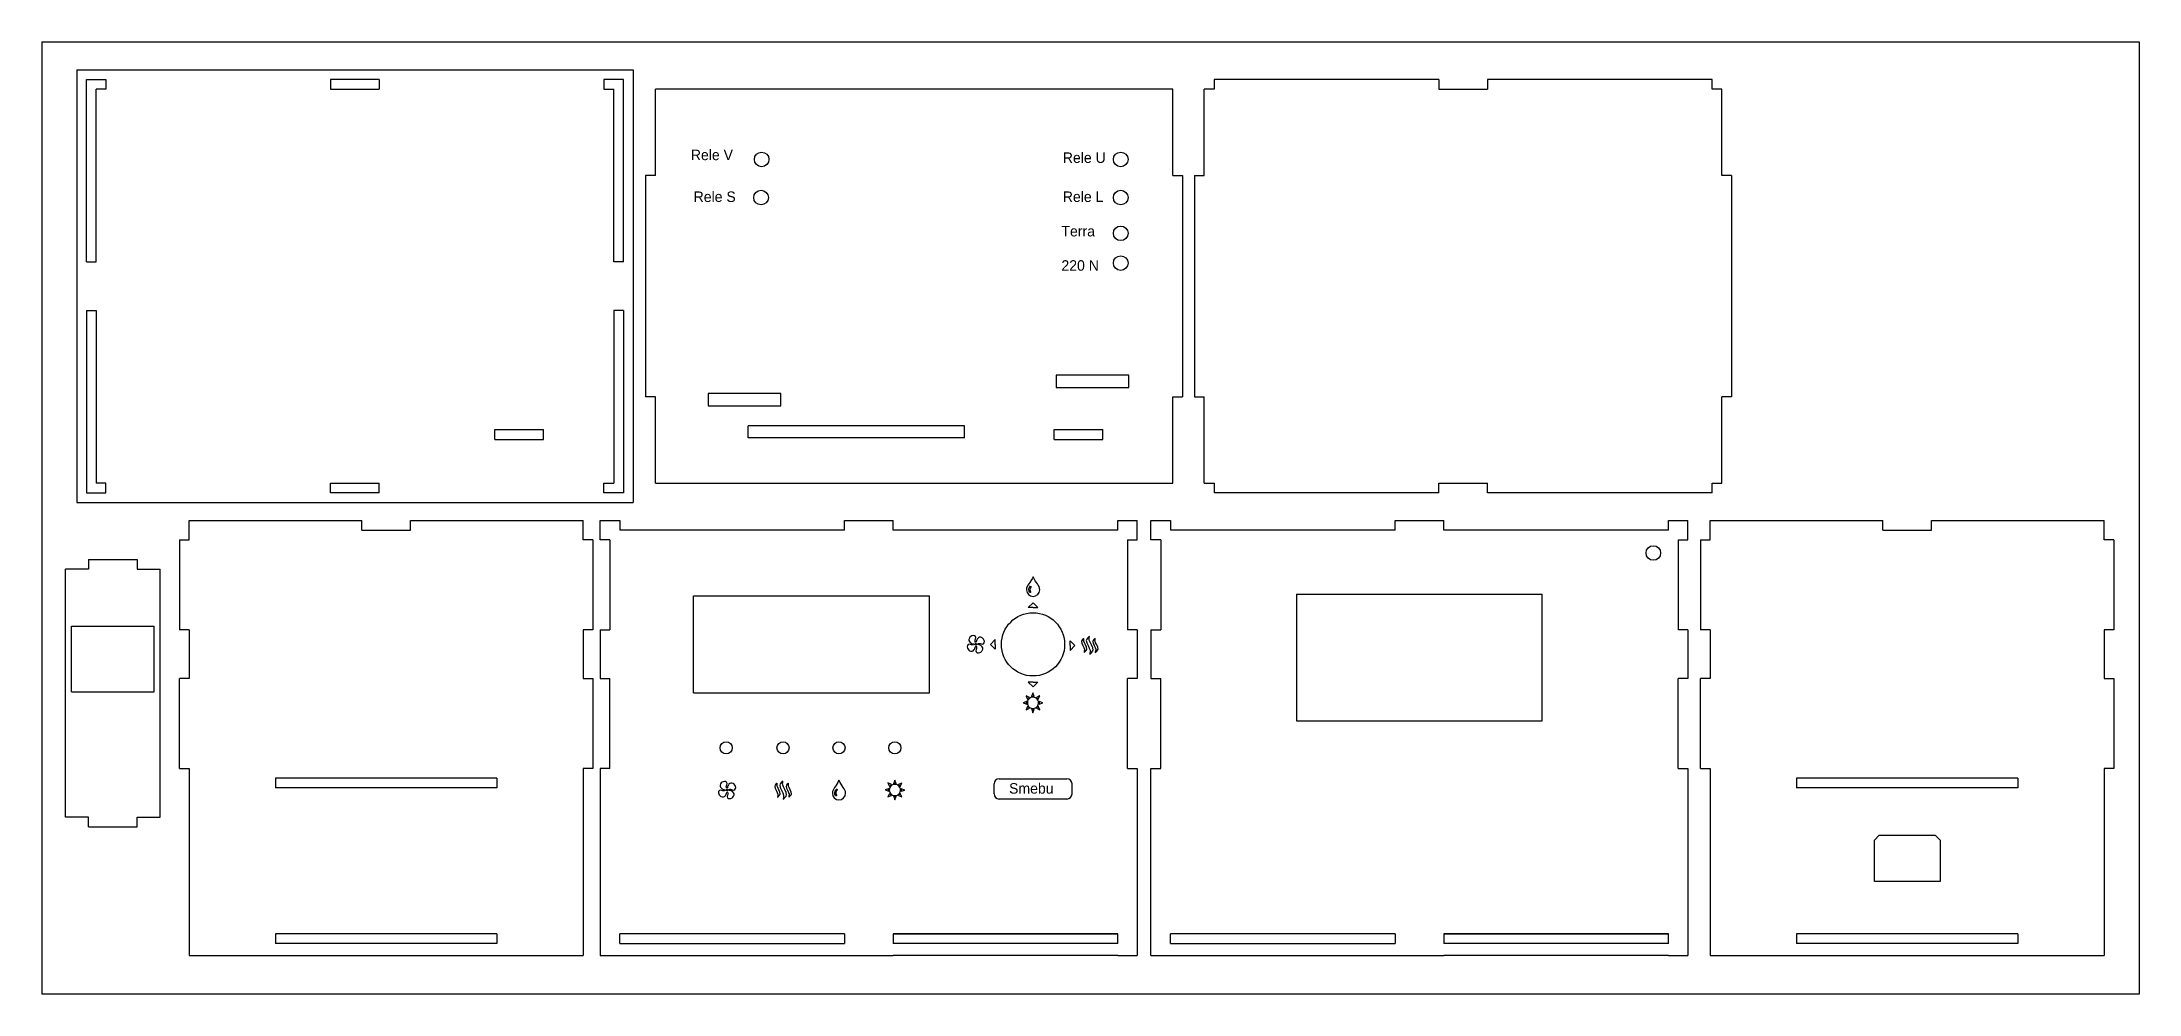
# Model space of a CAD drawing. Header units: millimetres. Extents: x 1681 to 2543, y 2538 to 2930.
import ezdxf

# ---------------------------------------------------------------- set-up
doc = ezdxf.new("R2010")
doc.units = ezdxf.units.MM
doc.styles.get("Standard").update_dxf_attribs({"font": 'Organo.ttf'})

# ---------------------------------------------------------------- blocks, each defined once
blk = doc.blocks.new('ventola')
at = {"color": 1}
for points in [[(11.967454, 8.247353), (11.967454, 8.247353)], [(15.591469, 10.57992), (15.591469, 10.57992)]]:
    blk.add_lwpolyline(points, dxfattribs=at)
for points in [[(3.484983, 9.122807), (0.385901, 10.844362), (-2.526915, 8.225622), (-2.102453, 5.326635)], [(-2.102453, 5.326635), (-1.726533, 2.757284), (-0.140162, 0.141931), (1.875752, -0.908782)], [(1.379605, 19.771051), (-0.191244, 16.757764), (0.682798, 14.47628), (2.599369, 12.71098)], [(7.615305, 23.749255), (5.045954, 23.372771), (2.430601, 21.786964), (1.379605, 19.771051)], [(1.875752, -0.908782), (4.889038, -2.479913), (7.170523, -1.605589), (8.935823, 0.310982)], [(2.599369, 12.71098), (3.854976, 11.554433), (6.070985, 10.344547), (8.176645, 10.250849)], [(8.343721, 8.778778), (7.205518, 8.369838), (5.307009, 8.110193), (3.484983, 9.122807)], [(11.410912, 18.161538), (13.132467, 21.26062), (10.514009, 24.173435), (7.615305, 23.749255)], [(8.176645, 10.250849), (9.168656, 10.206822), (9.116445, 9.055355), (8.343721, 8.778778)], [(8.935823, 0.310982), (10.092369, 1.566307), (11.301974, 3.782033), (11.395389, 5.887975)], [(11.066883, 13.303082), (10.658225, 14.44072), (10.398863, 16.339229), (11.410912, 18.161538)], [(10.536023, 9.678784), (10.536023, 10.469289), (11.176949, 11.110215), (11.967454, 11.110215)], [(11.967454, 8.247353), (11.176949, 8.247353), (10.536023, 8.88828), (10.536023, 9.678784)], [(12.523714, 1.196595), (10.802158, -1.90164), (13.420616, -4.814456), (16.319603, -4.389993)], [(12.539518, 13.469875), (12.495209, 12.478147), (11.343743, 12.530358), (11.066883, 13.303082)], [(11.395389, 5.887975), (11.439698, 6.880269), (12.590883, 6.827493), (12.868025, 6.05618)], [(11.967454, 11.110215), (12.758241, 11.110215), (13.398885, 10.469289), (13.398885, 9.678784)], [(13.398885, 9.678784), (13.398885, 8.88828), (12.758241, 8.247353), (11.967454, 8.247353)], [(12.868025, 6.05618), (13.276401, 4.917695), (13.536045, 3.019469), (12.523714, 1.196595)], [(14.998803, 19.047151), (13.842538, 17.791262), (12.633216, 15.576382), (12.539518, 13.469875)], [(15.758545, 9.107002), (14.766534, 9.151311), (14.819027, 10.302495), (15.591469, 10.57992)], [(22.059721, 20.267197), (19.046152, 21.837764), (16.764667, 20.963722), (14.998803, 19.047151)], [(15.591469, 10.57992), (16.729107, 10.988295), (18.627334, 11.247658), (20.450207, 10.235044)], [(21.335538, 6.648), (20.080214, 7.8037), (17.863923, 9.013869), (15.758545, 9.107002)], [(20.450207, 10.235044), (23.548725, 8.514335), (26.461258, 11.132511), (26.037361, 14.031498)], [(22.555021, -0.412918), (24.126716, 2.600933), (23.252109, 4.881571), (21.335538, 6.648)], [(26.037361, 14.031498), (25.661441, 16.600567), (24.074787, 19.216202), (22.059721, 20.267197)], [(16.319603, -4.389993), (18.888954, -4.014073), (21.504307, -2.428831), (22.555021, -0.412918)]]:
    blk.add_open_spline(points, degree=3, dxfattribs=at)
blk = doc.blocks.new('serpentina')
at = {"color": 1}
for points in [[(8.202224, 5.942614), (8.202224, 5.942614)], [(13.646573, 7.833503), (13.646573, 7.833503)], [(19.266182, 5.942614), (19.266182, 5.942614)]]:
    blk.add_lwpolyline(points, dxfattribs=at)
for points in [[(5.848773, 2.872883), (5.846516, 1.044929), (8.393571, -3.098375), (8.823113, -4.699422)], [(8.202224, 5.942614), (8.030916, 6.028691), (5.848773, 4.211745), (5.848773, 2.872883)], [(8.184162, 3.196874), (7.915204, 4.642134), (8.394136, 5.910158), (8.202224, 5.942614)], [(11.190111, -4.497351), (11.309209, -2.850302), (8.41502, 1.954814), (8.184162, 3.196874)], [(10.645422, 3.91908), (10.642318, 1.588489), (13.890978, -3.694993), (14.438489, -5.736589)], [(13.646573, 7.833503), (13.428133, 7.943287), (10.645422, 5.626525), (10.645422, 3.91908)], [(13.623149, 4.332254), (13.280531, 6.175729), (13.890978, 7.792298), (13.646573, 7.833503)], [(17.456573, -5.47892), (17.608973, -3.378904), (13.917507, 2.748423), (13.623149, 4.332254)], [(16.913013, 2.872883), (16.910191, 1.044929), (19.457529, -3.098375), (19.887353, -4.699422)], [(19.266182, 5.942614), (19.095156, 6.028691), (16.913013, 4.211745), (16.913013, 2.872883)], [(19.24812, 3.196874), (18.979162, 4.642134), (19.458093, 5.910158), (19.266182, 5.942614)], [(22.253787, -4.497351), (22.373449, -2.850302), (19.478696, 1.954814), (19.24812, 3.196874)], [(8.823113, -4.699422), (9.192542, -6.073562), (8.197144, -7.722586), (8.470336, -7.797375)], [(8.470336, -7.797375), (8.720949, -7.958806), (11.09726, -5.532824), (11.190111, -4.497351)], [(14.438489, -5.736589), (14.908671, -7.489189), (13.640364, -9.591744), (13.98778, -9.686571)], [(13.98778, -9.686571), (14.308102, -9.892593), (17.337758, -6.799437), (17.456573, -5.47892)], [(19.887353, -4.699422), (20.256218, -6.073562), (19.261384, -7.722586), (19.534011, -7.797375)], [(19.534011, -7.797375), (19.784907, -7.958806), (22.1615, -5.532824), (22.253787, -4.497351)]]:
    blk.add_open_spline(points, degree=3, dxfattribs=at)
blk = doc.blocks.new('luci')
at = {"color": 1}
for points in [[(5.036538, 15.57782), (5.09778, 15.96136), (4.735971, 15.831538), (0, 14.131149), (5.096369, 12.302349), (5.036538, 12.684478), (5.036538, 12.684478)], [(6.63702, 8.763847), (6.411807, 9.078242), (6.247553, 8.727722), (4.102382, 4.146973), (8.983416, 6.480387), (8.670431, 6.708704)], [(8.670713, 21.514929), (8.981158, 21.7424), (4.102664, 24.09952), (4.375009, 23.515038), (6.410396, 19.142569), (6.410396, 19.142569)], [(4.994769, 14.945924), (5.032022, 15.357687), (5.010009, 15.348656)], [(5.009444, 12.913642), (5.030893, 12.906587), (4.994769, 13.315527)], [(6.410396, 19.142569), (6.63702, 19.459787)], [(6.788291, 19.653956), (6.795911, 19.636176), (7.058378, 19.950289)], [(7.058378, 8.272216), (6.797322, 8.585764), (6.789138, 8.568267)], [(8.476544, 6.86308), (8.494042, 6.871264), (8.184727, 7.134013)], [(8.202507, 21.108529), (8.516902, 21.373818), (8.501944, 21.381156)], [(8.476544, 6.86308), (8.476544, 6.86308)], [(15.392118, 23.132627), (15.770013, 23.07082), (13.960122, 28.222222), (13.745916, 27.611776), (12.149667, 23.071102), (12.528973, 23.132909)], [(12.528973, 5.090724), (12.151078, 5.15112), (12.278642, 4.787053), (13.958993, 0), (15.769449, 5.151967), (15.391553, 5.090724)], [(13.152967, 5.047827), (12.747131, 5.085362), (12.755316, 5.062502)], [(12.756444, 23.160284), (12.748824, 23.137424), (13.153531, 23.17496)], [(12.756444, 23.160284), (12.756444, 23.160284)], [(15.164929, 5.062502), (15.172831, 5.085362), (14.766996, 5.047827)], [(14.76756, 23.17496), (15.171984, 23.137424), (15.164082, 23.160284)], [(15.164929, 5.062502), (15.164929, 5.062502)], [(21.283224, 19.459222), (21.507591, 19.143698), (23.841569, 24.101778), (23.261038, 23.820967), (18.939651, 21.740424), (19.250096, 21.514364)], [(19.268158, 6.727613), (18.959689, 6.501271), (23.844673, 4.139353), (21.507591, 9.076831), (21.283224, 8.764411), (21.283224, 8.764411)], [(19.426202, 21.373818), (19.424227, 21.373818), (19.498451, 21.310882)], [(19.426202, 21.373818), (19.426202, 21.373818)], [(20.382089, 9.364698), (20.382089, 9.364698)], [(21.15058, 8.593667), (21.144089, 8.608624), (20.88134, 8.290842)], [(21.047287, 19.749629), (21.142396, 19.633636), (21.144089, 19.637022)], [(22.822464, 12.282593), (27.920809, 14.113087), (22.822464, 15.940476), (22.883989, 15.558347)], [(22.883989, 12.664158), (22.822464, 12.282593), (22.822464, 12.282593)], [(22.911082, 15.329182), (22.889069, 15.338213), (22.92604, 14.926451)], [(22.92604, 13.296053), (22.889069, 12.885138), (22.911082, 12.893322)]]:
    blk.add_lwpolyline(points, dxfattribs=at)
for points in [[(4.95808, 14.111111), (4.95808, 14.392769), (4.97078, 14.67104), (4.994769, 14.945924)], [(4.994769, 13.315527), (4.971909, 13.580251), (4.95808, 13.84554), (4.95808, 14.111111)], [(5.036538, 12.684478), (5.024684, 12.759831), (5.019604, 12.837442), (5.009444, 12.913642)], [(5.010009, 15.348656), (5.019887, 15.425702), (5.024684, 15.502467), (5.036538, 15.57782)], [(7.551138, 18.876151), (6.510584, 17.445284), (6.009922, 15.777633), (6.009922, 14.127198)], [(6.009922, 14.127198), (6.009922, 11.65352), (7.136271, 9.209476), (9.262533, 7.634676)], [(6.63702, 19.459787), (6.684433, 19.525544), (6.73862, 19.58848), (6.788291, 19.653956)], [(6.789138, 8.568267), (6.739467, 8.634307), (6.684998, 8.696678), (6.63702, 8.763847)], [(7.058378, 19.950289), (7.402124, 20.363462), (7.793849, 20.763936), (8.202507, 21.108529)], [(8.184727, 7.134013), (7.780867, 7.475784), (7.396762, 7.864404), (7.058378, 8.272216)], [(13.971976, 22.16404), (11.524544, 22.16404), (9.10844, 21.025556), (7.551138, 18.876151)], [(8.670431, 6.708704), (8.603827, 6.756682), (8.541456, 6.81228), (8.476544, 6.86308)], [(8.501944, 21.381156), (8.558953, 21.423771), (8.612858, 21.472596), (8.670713, 21.514929)], [(9.262533, 7.634676), (10.677878, 6.585938), (12.327184, 6.077373), (13.958993, 6.077373)], [(12.528973, 23.132909), (12.604044, 23.145044), (12.681091, 23.149842), (12.756444, 23.160284)], [(12.755316, 5.062502), (12.679962, 5.073509), (12.603198, 5.078871), (12.528973, 5.090724)], [(13.95984, 5.010573), (13.688907, 5.010573), (13.420513, 5.024684), (13.152967, 5.047827)], [(13.153531, 23.17496), (13.421078, 23.198102), (13.689471, 23.211931), (13.960404, 23.211931)], [(13.958993, 6.077373), (16.406424, 6.077091), (18.82394, 7.216422), (20.382089, 9.364698)], [(14.766996, 5.047827), (14.499449, 5.024684), (14.231056, 5.010573), (13.95984, 5.010573)], [(13.960404, 23.211931), (14.231338, 23.211931), (14.500013, 23.198102), (14.76756, 23.17496)], [(18.670129, 20.606173), (17.251116, 21.657733), (15.604067, 22.16404), (13.971976, 22.16404)], [(15.164082, 23.160284), (15.24, 23.149842), (15.317047, 23.145044), (15.392118, 23.132627)], [(15.391553, 5.090724), (15.317047, 5.078871), (15.240564, 5.073791), (15.164929, 5.062502)], [(21.921611, 14.113369), (21.921611, 16.587893), (20.794698, 19.030527), (18.670129, 20.606173)], [(19.250096, 21.514364), (19.310773, 21.47062), (19.367218, 21.420384), (19.426202, 21.373818)], [(19.444829, 6.868724), (19.384998, 6.823004), (19.328836, 6.772769), (19.268158, 6.727613)], [(19.953111, 7.319433), (19.784624, 7.168162), (19.623476, 7.007013), (19.444829, 6.868724)], [(19.498451, 21.310882), (19.650851, 21.190656), (19.789422, 21.055189), (19.933356, 20.925367)], [(19.933356, 20.925367), (20.197516, 20.688864), (20.447847, 20.435711), (20.68322, 20.17014)], [(20.88134, 8.290842), (20.599118, 7.948789), (20.281336, 7.619436), (19.953111, 7.319433)], [(20.382089, 9.364698), (21.419256, 10.799233), (21.921611, 12.464344), (21.921611, 14.113369)], [(20.68322, 20.17014), (20.806551, 20.031287), (20.932987, 19.896102), (21.047287, 19.749629)], [(21.144089, 19.637022), (21.189809, 19.577473), (21.239198, 19.520747), (21.283224, 19.459222)], [(21.283224, 8.764411), (21.241738, 8.705144), (21.194042, 8.651522), (21.15058, 8.593667)], [(22.883989, 15.558347), (22.895278, 15.482993), (22.901204, 15.405382), (22.911082, 15.329182)], [(22.911082, 12.893322), (22.901204, 12.81684), (22.895278, 12.739511), (22.883989, 12.664158)], [(22.92604, 14.926451), (22.948618, 14.656647), (22.962729, 14.384867), (22.962729, 14.110829)], [(22.962729, 14.110829), (22.962729, 13.837638), (22.948618, 13.565576), (22.92604, 13.296053)]]:
    blk.add_open_spline(points, degree=3, dxfattribs=at)

msp = doc.modelspace()

# ---------------------------------------------------------------- linework, layer by layer
for p, q in [((1680.75, 2930.06), (2543.07, 2930.06)), ((1680.75, 2930.06), (1680.75, 2538.44)), ((2543.07, 2930.06), (2543.07, 2538.44)), ((1695.05, 2918.59), (1695.05, 2740.59)), ((1695.05, 2918.59), (1923.85, 2918.59)), ((1923.85, 2918.59), (1923.85, 2740.59)), ((1699.05, 2839.59), (1699.05, 2914.59)), ((1699.05, 2914.59), (1707.05, 2914.59)), ((1703.05, 2839.59), (1703.05, 2910.59)), ((1707.05, 2910.59), (1703.05, 2910.59)), ((1707.05, 2914.59), (1707.05, 2910.59)), ((1799.45, 2914.59), (1799.45, 2910.59)), ((1799.45, 2914.59), (1799.45, 2910.59)), ((1819.45, 2914.59), (1799.45, 2914.59)), ((1799.45, 2910.59), (1819.45, 2910.59)), ((1799.45, 2910.59), (1819.45, 2910.59)), ((1819.45, 2914.59), (1819.45, 2910.59)), ((1819.45, 2914.59), (1819.45, 2910.59)), ((1819.45, 2914.59), (1819.45, 2914.59)), ((1911.85, 2914.59), (1911.85, 2910.59)), ((1919.85, 2914.59), (1911.85, 2914.59)), ((1911.85, 2910.59), (1915.85, 2910.59)), ((1915.85, 2839.59), (1915.85, 2910.59)), ((1919.85, 2839.59), (1919.85, 2914.59)), ((2145.78, 2910.59), (1932.98, 2910.59)), ((1932.98, 2875.09), (1932.98, 2910.59)), ((2145.78, 2875.09), (2145.78, 2910.59)), ((2162.7, 2910.59), (2158.7, 2910.59)), ((2158.7, 2875.09), (2158.7, 2910.59)), ((2255.1, 2914.59), (2162.7, 2914.59)), ((2162.7, 2914.59), (2162.7, 2910.59)), ((2255.1, 2914.59), (2255.1, 2910.59)), ((2255.1, 2910.59), (2275.1, 2910.59)), ((2367.5, 2914.59), (2275.1, 2914.59)), ((2275.1, 2914.59), (2275.1, 2910.59)), ((2367.5, 2910.59), (2367.5, 2914.59)), ((2367.5, 2910.59), (2367.5, 2914.59)), ((2371.5, 2910.59), (2367.5, 2910.59)), ((2371.5, 2910.59), (2367.5, 2910.59)), ((2371.5, 2875.09), (2371.5, 2910.59)), ((1928.98, 2875.09), (1928.98, 2784.09)), ((1932.98, 2875.09), (1928.98, 2875.09)), ((2145.78, 2875.09), (2149.78, 2875.09)), ((2149.78, 2875.09), (2149.78, 2784.09)), ((2154.7, 2875.09), (2158.7, 2875.09)), ((2154.7, 2875.09), (2154.7, 2784.09)), ((2375.5, 2875.09), (2371.5, 2875.09)), ((2375.5, 2875.09), (2375.5, 2784.09)), ((1699.05, 2839.59), (1703.05, 2839.59)), ((1919.85, 2839.59), (1915.85, 2839.59)), ((1699.05, 2819.59), (1703.05, 2819.59)), ((1699.05, 2819.59), (1699.05, 2744.59)), ((1703.05, 2819.59), (1703.05, 2748.59)), ((1915.85, 2819.59), (1915.85, 2748.59)), ((1919.85, 2819.59), (1915.85, 2819.59)), ((1919.85, 2819.59), (1919.85, 2744.59)), ((1932.98, 2784.09), (1928.98, 2784.09)), ((1932.98, 2748.59), (1932.98, 2784.09)), ((2145.78, 2748.59), (2145.78, 2784.09)), ((2145.78, 2784.09), (2149.78, 2784.09)), ((2154.7, 2784.09), (2158.7, 2784.09)), ((2158.7, 2748.59), (2158.7, 2784.09)), ((2375.5, 2784.09), (2371.5, 2784.09)), ((2371.5, 2748.59), (2371.5, 2784.09)), ((1867.03, 2766.59), (1867.03, 2770.59)), ((1867.03, 2770.59), (1887.03, 2770.59)), ((1887.03, 2766.59), (1887.03, 2770.59)), ((2096.95, 2766.59), (2096.95, 2770.59)), ((1867.03, 2766.59), (1887.03, 2766.59)), ((1699.05, 2744.59), (1707.05, 2744.59)), ((1707.05, 2748.59), (1703.05, 2748.59)), ((1707.05, 2744.59), (1707.05, 2748.59)), ((1799.45, 2748.59), (1819.45, 2748.59)), ((1799.45, 2744.59), (1799.45, 2748.59)), ((1819.45, 2744.59), (1799.45, 2744.59)), ((1819.45, 2744.59), (1819.45, 2748.59)), ((1819.45, 2744.59), (1819.45, 2744.59)), ((1911.85, 2744.59), (1911.85, 2748.59)), ((1911.85, 2748.59), (1915.85, 2748.59)), ((1919.85, 2744.59), (1911.85, 2744.59)), ((1932.98, 2748.59), (2145.78, 2748.59)), ((2158.7, 2748.59), (2162.7, 2748.59)), ((2162.7, 2748.59), (2162.7, 2744.59)), ((2255.1, 2744.59), (2162.7, 2744.59)), ((2255.1, 2744.59), (2255.1, 2748.59)), ((2255.1, 2748.59), (2275.1, 2748.59)), ((2275.1, 2744.59), (2275.1, 2748.59)), ((2367.5, 2744.59), (2275.1, 2744.59)), ((2367.5, 2744.59), (2367.5, 2748.59)), ((2367.5, 2748.59), (2371.5, 2748.59)), ((1695.05, 2740.59), (1923.85, 2740.59)), ((1737.29, 2725.24), (1737.29, 2688.24)), ((1737.29, 2725.24), (1741.29, 2725.24)), ((1741.29, 2725.24), (1741.29, 2733.24)), ((1741.29, 2733.24), (1812.29, 2733.24)), ((1812.29, 2729.24), (1812.29, 2733.24)), ((1812.29, 2729.24), (1832.29, 2729.24)), ((1832.29, 2729.24), (1832.29, 2733.24)), ((1832.29, 2733.24), (1903.29, 2733.24)), ((1903.29, 2725.24), (1903.29, 2733.24)), ((1907.29, 2725.24), (1903.29, 2725.24)), ((1907.29, 2725.24), (1907.29, 2688.24)), ((1910.31, 2725.24), (1910.31, 2733.24)), ((1910.31, 2733.24), (1918.31, 2733.24)), ((1914.31, 2725.24), (1910.31, 2725.24)), ((1914.31, 2725.24), (1914.31, 2688.24)), ((1918.31, 2733.24), (1918.31, 2729.24)), ((2010.71, 2729.24), (1918.31, 2729.24)), ((2010.71, 2729.24), (2010.71, 2733.24)), ((2010.71, 2733.24), (2030.71, 2733.24)), ((2030.71, 2729.24), (2030.71, 2733.24)), ((2123.11, 2729.24), (2030.71, 2729.24)), ((2123.11, 2729.24), (2123.11, 2733.24)), ((2123.11, 2733.24), (2131.11, 2733.24)), ((2127.11, 2725.24), (2127.11, 2688.24)), ((2127.11, 2725.24), (2131.11, 2725.24)), ((2131.11, 2725.24), (2131.11, 2733.24)), ((2136.77, 2733.24), (2144.77, 2733.24)), ((2136.77, 2725.24), (2136.77, 2733.24)), ((2140.77, 2725.24), (2136.77, 2725.24)), ((2140.77, 2725.24), (2140.77, 2688.24)), ((2144.77, 2733.24), (2144.77, 2729.24)), ((2237.17, 2729.24), (2144.77, 2729.24)), ((2237.17, 2729.24), (2237.17, 2733.24)), ((2237.17, 2733.24), (2257.17, 2733.24)), ((2257.17, 2729.24), (2257.17, 2733.24)), ((2349.57, 2729.24), (2257.17, 2729.24)), ((2349.57, 2729.24), (2349.57, 2733.24)), ((2349.57, 2733.24), (2357.57, 2733.24)), ((2353.57, 2725.24), (2353.57, 2688.24)), ((2353.57, 2725.24), (2357.57, 2725.24)), ((2357.57, 2725.24), (2357.57, 2733.24)), ((2362.74, 2725.24), (2362.74, 2688.24)), ((2362.74, 2725.24), (2366.74, 2725.24)), ((2366.74, 2725.24), (2366.74, 2733.24)), ((2366.74, 2733.24), (2437.74, 2733.24)), ((2437.74, 2729.24), (2437.74, 2733.24)), ((2437.74, 2729.24), (2457.74, 2729.24)), ((2457.74, 2729.24), (2457.74, 2733.24)), ((2457.74, 2733.24), (2528.74, 2733.24)), ((2528.74, 2725.24), (2528.74, 2733.24)), ((2532.74, 2725.24), (2528.74, 2725.24)), ((2532.74, 2725.24), (2532.74, 2688.24)), ((1699.93, 2717.18), (1699.93, 2713.18)), ((1699.93, 2717.18), (1719.93, 2717.18)), ((1719.93, 2717.18), (1719.93, 2713.18)), ((1690.43, 2611.18), (1690.43, 2713.18)), ((1699.93, 2713.18), (1690.43, 2713.18)), ((1719.93, 2713.18), (1729.43, 2713.18)), ((1729.43, 2611.18), (1729.43, 2713.18)), ((1948.71, 2702.27), (2045.71, 2702.27)), ((1948.71, 2662.27), (1948.71, 2702.27)), ((2045.71, 2662.27), (2045.71, 2702.27)), ((2196.67, 2702.89), (2297.67, 2702.89)), ((2196.67, 2702.89), (2196.67, 2650.89)), ((2297.67, 2650.89), (2297.67, 2702.89)), ((1741.29, 2688.24), (1737.29, 2688.24)), ((1741.29, 2688.24), (1741.29, 2668.24)), ((1903.29, 2688.24), (1903.29, 2668.24)), ((1907.29, 2688.24), (1903.29, 2688.24)), ((1910.31, 2688.24), (1910.31, 2668.24)), ((1910.31, 2688.24), (1914.31, 2688.24)), ((2131.11, 2688.24), (2127.11, 2688.24)), ((2131.11, 2688.24), (2131.11, 2668.24)), ((2136.77, 2688.24), (2140.77, 2688.24)), ((2136.77, 2688.24), (2136.77, 2668.24)), ((2357.57, 2688.24), (2353.57, 2688.24)), ((2357.57, 2688.24), (2357.57, 2668.24)), ((2366.74, 2688.24), (2362.74, 2688.24)), ((2366.74, 2688.24), (2366.74, 2668.24)), ((2528.74, 2688.24), (2528.74, 2668.24)), ((2532.74, 2688.24), (2528.74, 2688.24)), ((1741.29, 2668.24), (1737.29, 2668.24)), ((1737.29, 2631.24), (1737.29, 2668.24)), ((1903.29, 2668.24), (1907.29, 2668.24)), ((1907.29, 2668.24), (1907.29, 2631.24)), ((1910.31, 2668.24), (1914.31, 2668.24)), ((1914.31, 2631.24), (1914.31, 2668.24)), ((2131.11, 2668.24), (2127.11, 2668.24)), ((2127.11, 2631.24), (2127.11, 2668.24)), ((2136.77, 2668.24), (2140.77, 2668.24)), ((2140.77, 2631.24), (2140.77, 2668.24)), ((2357.57, 2668.24), (2353.57, 2668.24)), ((2353.57, 2631.24), (2353.57, 2668.24)), ((2366.74, 2668.24), (2362.74, 2668.24)), ((2362.74, 2631.24), (2362.74, 2668.24)), ((2528.74, 2668.24), (2532.74, 2668.24)), ((2532.74, 2668.24), (2532.74, 2631.24)), ((1948.71, 2662.27), (2045.71, 2662.27)), ((2196.67, 2650.89), (2297.67, 2650.89)), ((1737.29, 2631.24), (1741.29, 2631.24)), ((1741.29, 2631.24), (1741.29, 2554.24)), ((1903.29, 2631.24), (1903.29, 2554.24)), ((1907.29, 2631.24), (1903.29, 2631.24)), ((1914.31, 2631.24), (1910.31, 2631.24)), ((1910.31, 2631.24), (1910.31, 2554.24)), ((2127.11, 2631.24), (2131.11, 2631.24)), ((2131.11, 2631.24), (2131.11, 2554.24)), ((2136.77, 2554.24), (2136.77, 2631.24)), ((2136.77, 2631.24), (2140.77, 2631.24)), ((2353.57, 2631.24), (2357.57, 2631.24)), ((2357.57, 2631.24), (2357.57, 2554.24)), ((2362.74, 2631.24), (2366.74, 2631.24)), ((2366.74, 2631.24), (2366.74, 2554.24)), ((2528.74, 2631.24), (2528.74, 2554.24)), ((2532.74, 2631.24), (2528.74, 2631.24)), ((1776.79, 2627.24), (1776.79, 2623.24)), ((1867.79, 2627.24), (1776.79, 2627.24)), ((1867.79, 2623.24), (1776.79, 2623.24)), ((1867.79, 2627.24), (1867.79, 2623.24)), ((2402.24, 2627.24), (2402.24, 2623.24)), ((2493.24, 2627.24), (2402.24, 2627.24)), ((2493.24, 2623.24), (2402.24, 2623.24)), ((2493.24, 2627.24), (2493.24, 2623.24)), ((1699.93, 2611.18), (1690.43, 2611.18)), ((1699.93, 2607.18), (1699.93, 2611.18)), ((1699.93, 2607.18), (1719.93, 2607.18)), ((1719.93, 2607.18), (1719.93, 2611.18)), ((1719.93, 2611.18), (1729.43, 2611.18)), ((2434.24, 2601.74), (2436.24, 2603.74)), ((2434.24, 2584.74), (2434.24, 2601.74)), ((2436.24, 2603.74), (2459.24, 2603.74)), ((2461.24, 2601.74), (2459.24, 2603.74)), ((2461.24, 2601.74), (2461.24, 2584.74)), ((2461.24, 2584.74), (2434.24, 2584.74)), ((1776.79, 2563.24), (1776.79, 2559.24)), ((1867.79, 2563.24), (1776.79, 2563.24)), ((1867.79, 2563.24), (1867.79, 2559.24)), ((2010.71, 2563.24), (1918.31, 2563.24)), ((1918.31, 2559.24), (1918.31, 2563.24)), ((1969.43, 2563.24), (1959.38, 2563.24)), ((2010.71, 2563.24), (2010.71, 2559.24)), ((2123.11, 2563.24), (2030.71, 2563.24)), ((2030.71, 2563.24), (2123.11, 2563.24)), ((2030.71, 2563.24), (2030.71, 2559.24)), ((2123.11, 2559.24), (2123.11, 2563.24)), ((2237.17, 2563.24), (2144.77, 2563.24)), ((2144.77, 2559.24), (2144.77, 2563.24)), ((2195.9, 2563.24), (2185.85, 2563.24)), ((2237.17, 2563.24), (2237.17, 2559.24)), ((2349.57, 2563.24), (2257.17, 2563.24)), ((2257.17, 2563.24), (2349.57, 2563.24)), ((2257.17, 2563.24), (2257.17, 2559.24)), ((2349.57, 2559.24), (2349.57, 2563.24)), ((2402.24, 2563.24), (2402.24, 2559.24)), ((2493.24, 2563.24), (2402.24, 2563.24)), ((2493.24, 2563.24), (2493.24, 2559.24)), ((1741.29, 2554.24), (1903.29, 2554.24)), ((1867.79, 2559.24), (1776.79, 2559.24)), ((1910.31, 2554.24), (1918.31, 2554.24)), ((1918.31, 2559.24), (2010.71, 2559.24)), ((1918.31, 2554.24), (2010.71, 2554.24)), ((2010.71, 2554.24), (2030.71, 2554.24)), ((2123.11, 2559.24), (2030.71, 2559.24)), ((2123.11, 2554.24), (2030.71, 2554.24)), ((2123.11, 2554.24), (2131.11, 2554.24)), ((2136.77, 2554.24), (2237.17, 2554.24)), ((2144.77, 2559.24), (2237.17, 2559.24)), ((2237.17, 2554.24), (2257.17, 2554.24)), ((2349.57, 2559.24), (2257.17, 2559.24)), ((2349.57, 2554.24), (2257.17, 2554.24)), ((2349.57, 2554.24), (2357.57, 2554.24)), ((2366.74, 2554.24), (2528.74, 2554.24)), ((2493.24, 2559.24), (2402.24, 2559.24)), ((2543.07, 2538.44), (1680.75, 2538.44))]:
    msp.add_line(p, q)
at = {"color": 0}
for p, q in [((1984.63, 2785.44), (1954.63, 2785.44)), ((1954.63, 2785.44), (1954.63, 2780.44)), ((1984.63, 2780.44), (1984.63, 2785.44)), ((2127.74, 2792.97), (2097.74, 2792.97)), ((2097.74, 2792.97), (2097.74, 2787.97)), ((2097.74, 2787.97), (2127.74, 2787.97)), ((2127.74, 2787.97), (2127.74, 2792.97)), ((1954.63, 2780.44), (1984.63, 2780.44)), ((2060.15, 2772.2), (1971.15, 2772.2)), ((1971.15, 2767.2), (1971.15, 2772.2)), ((2060.15, 2767.2), (2060.15, 2772.2)), ((2096.95, 2770.59), (2116.95, 2770.59)), ((2116.95, 2766.59), (2116.95, 2770.59)), ((2060.15, 2767.2), (1971.15, 2767.2)), ((2096.95, 2766.59), (2116.95, 2766.59))]:
    msp.add_line(p, q, dxfattribs=at)
at = {"color": 1}
for p, q in [((2088.28, 2699.39), (2086.28, 2697.39)), ((2088.28, 2699.39), (2090.28, 2697.39)), ((2088.28, 2697.39), (2086.28, 2697.39)), ((2088.28, 2697.39), (2090.28, 2697.39)), ((1692.93, 2662.71), (1692.93, 2689.71)), ((1692.93, 2689.71), (1726.93, 2689.71)), ((1726.93, 2662.71), (1726.93, 2689.71)), ((2070.73, 2682.27), (2072.73, 2684.27)), ((2070.73, 2682.27), (2072.73, 2680.27)), ((2072.73, 2682.27), (2072.73, 2684.27)), ((2072.73, 2682.27), (2072.73, 2680.27)), ((2105.49, 2681.75), (2103.49, 2683.75)), ((2103.49, 2681.75), (2103.49, 2683.75)), ((2105.49, 2681.75), (2103.49, 2679.75)), ((2103.49, 2681.75), (2103.49, 2679.75)), ((2088.28, 2666.78), (2086.28, 2666.78)), ((2088.28, 2664.78), (2086.28, 2666.78)), ((2088.28, 2666.78), (2090.28, 2666.78)), ((2088.28, 2664.78), (2090.28, 2666.78)), ((1692.93, 2662.71), (1726.93, 2662.71)), ((2072.24, 2620.75), (2072.24, 2624.87)), ((2074.34, 2626.97), (2102.22, 2626.97)), ((2104.32, 2620.75), (2104.32, 2624.87)), ((2102.22, 2618.65), (2074.34, 2618.65))]:
    msp.add_line(p, q, dxfattribs=at)
for points in [[(2087.06, 2703.59), (2087.06, 2703.59)], [(2007.24, 2619.91), (2007.24, 2619.91)]]:
    msp.add_lwpolyline(points, dxfattribs=at)
at = {"color": 0}
for centre in [(1976.69, 2881.73), (2124.33, 2881.73), (1976.44, 2866.06), (2124.33, 2866.06), (2124.33, 2851.34), (2124.33, 2839.1)]:
    msp.add_circle(centre, 3, dxfattribs=at)
for centre, radius in [((2343.34, 2719.86), 3), ((2088.28, 2682.27), 13), ((1962.12, 2639.74), 2.49), ((1985.48, 2639.74), 2.49), ((2008.48, 2639.74), 2.49), ((2031.47, 2639.74), 2.49)]:
    msp.add_circle(centre, radius)
at = {"color": 1}
for centre, start, end in [((2074.34, 2624.87), 90, 180), ((2102.22, 2624.87), 0, 90), ((2074.34, 2620.75), 180, 270), ((2102.22, 2620.75), 270, 0)]:
    msp.add_arc(centre, 2.1, start, end, dxfattribs=at)
for points in [[(2088.3, 2710.1), (2087.17, 2707.4), (2085.59, 2706.72), (2085.59, 2704.69)], [(2091.01, 2704.69), (2091.01, 2706.72), (2089.43, 2707.4), (2088.3, 2710.1)], [(2085.59, 2704.69), (2085.59, 2703.19), (2086.8, 2701.98), (2088.3, 2701.98)], [(2086.57, 2704.69), (2086.57, 2705.37), (2086.85, 2705.81), (2087.18, 2706.28)], [(2086.87, 2703.69), (2086.68, 2703.99), (2086.57, 2704.33), (2086.57, 2704.69)], [(2087.06, 2703.59), (2086.99, 2703.59), (2086.91, 2703.63), (2086.87, 2703.69)], [(2087.55, 2706.02), (2087.25, 2705.6), (2087.02, 2705.24), (2087.02, 2704.69)], [(2087.02, 2704.69), (2087.02, 2704.42), (2087.1, 2704.16), (2087.25, 2703.94)], [(2087.18, 2703.63), (2087.15, 2703.6), (2087.1, 2703.59), (2087.06, 2703.59)], [(2087.25, 2703.94), (2087.32, 2703.84), (2087.29, 2703.7), (2087.18, 2703.63)], [(2088.3, 2701.98), (2089.8, 2701.98), (2091.01, 2703.19), (2091.01, 2704.69)], [(2008.48, 2626.43), (2007.35, 2623.72), (2005.77, 2623.04), (2005.77, 2621.01)], [(2006.75, 2621.01), (2006.75, 2621.69), (2007.03, 2622.13), (2007.36, 2622.6)], [(2007.73, 2622.34), (2007.43, 2621.92), (2007.2, 2621.56), (2007.2, 2621.01)], [(2007.36, 2622.6), (2007.43, 2622.71), (2007.57, 2622.73), (2007.67, 2622.66)], [(2007.67, 2622.66), (2007.77, 2622.59), (2007.8, 2622.44), (2007.73, 2622.34)], [(2011.19, 2621.01), (2011.19, 2623.04), (2009.61, 2623.72), (2008.48, 2626.43)], [(2005.77, 2621.01), (2005.77, 2619.51), (2006.98, 2618.3), (2008.48, 2618.3)], [(2007.05, 2620.02), (2006.85, 2620.31), (2006.75, 2620.65), (2006.75, 2621.01)], [(2007.24, 2619.91), (2007.16, 2619.91), (2007.09, 2619.95), (2007.05, 2620.02)], [(2007.2, 2621.01), (2007.2, 2620.74), (2007.28, 2620.49), (2007.43, 2620.26)], [(2007.36, 2619.95), (2007.32, 2619.93), (2007.28, 2619.91), (2007.24, 2619.91)], [(2007.43, 2620.26), (2007.49, 2620.16), (2007.46, 2620.02), (2007.36, 2619.95)], [(2008.48, 2618.3), (2009.97, 2618.3), (2011.19, 2619.51), (2011.19, 2621.01)]]:
    msp.add_open_spline(points, degree=3, dxfattribs=at)

# ---------------------------------------------------------------- block references
for name, p, xscale, yscale, zscale in [('ventola', (2061.74, 2679.89), 0.2522359323566976, 0.2522359323566976, 0.2522359323566976), ('serpentina', (2105.75, 2682.23), 0.4169056186694119, 0.4169056186694119, 0.4169056186694119), ('ventola', (1959.46, 2619.92), 0.2522359323566976, 0.2522359323566976, 0.2522359323566976), ('serpentina', (1979.68, 2622.68), 0.4169056186694119, 0.4169056186694119, 0.4169056186694119)]:
    msp.add_blockref(name, p, dxfattribs=dict(at, xscale=xscale, yscale=yscale, zscale=zscale))
at = {"xscale": 0.2885399053849795, "yscale": 0.2885399053849795, "zscale": 0.2885399053849795}
for p in [(2084.21, 2654.17), (2027.45, 2618.3)]:
    msp.add_blockref('luci', p, dxfattribs=at)

# ---------------------------------------------------------------- texts
at = {"color": 1}
for s, p in [('Rele V', (1947.58, 2881.43)), ('Rele U', (2100.53, 2880.29)), ('Rele S', (1948.73, 2864.23)), ('Rele L', (2100.53, 2864.23)), ('Terra', (2099.96, 2850.06)), ('220 N', (2099.96, 2835.96)), ('Smebu', (2078.43, 2620.88))]:
    msp.add_text(s, height=4.315, dxfattribs=at).set_placement(p)

doc.saveas('drawing.dxf')
